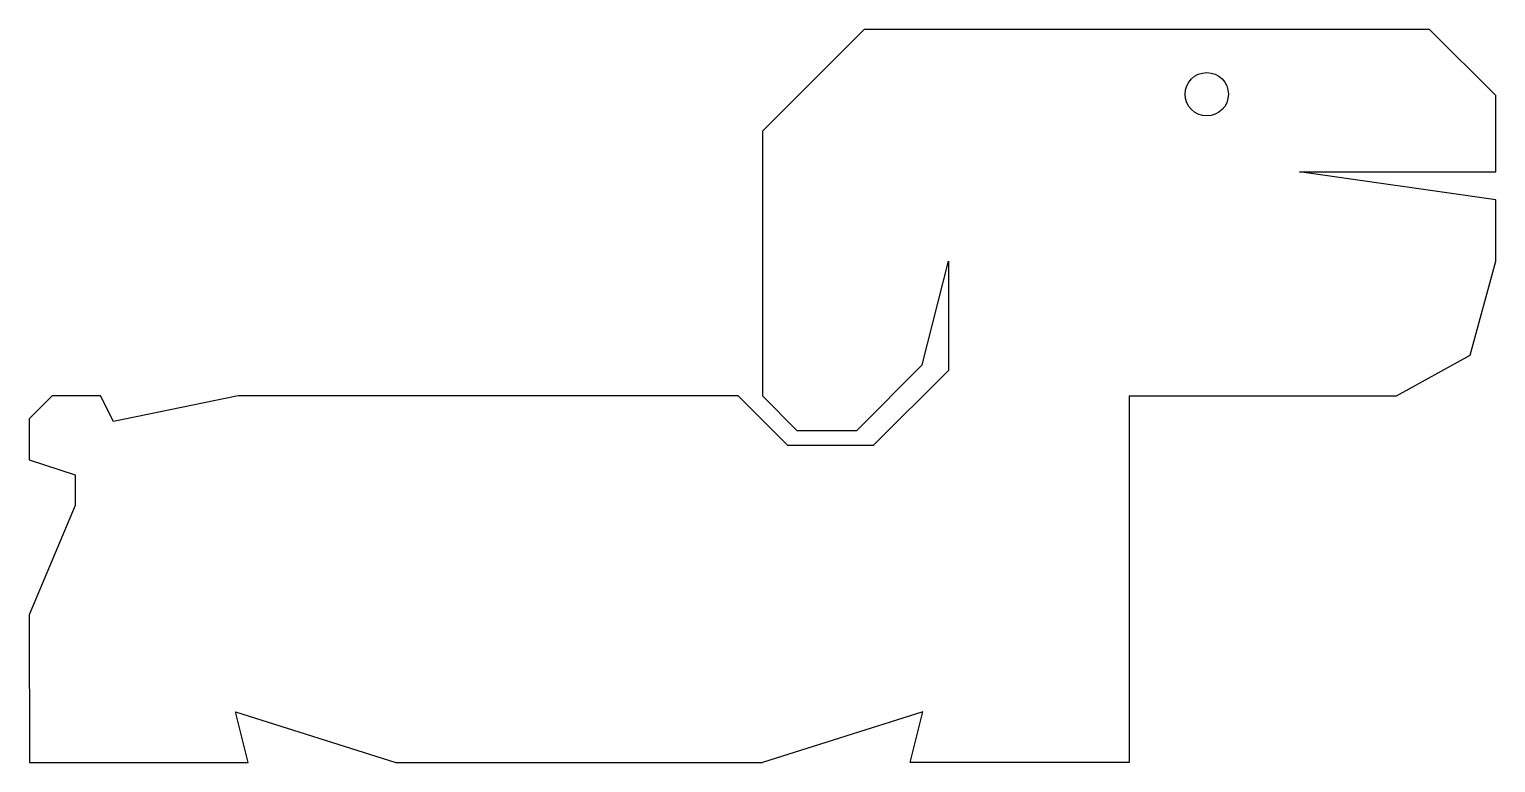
# Model space of a CAD drawing. Extents: x -6.3 to 44.5, y 12.7 to 38.1.
import ezdxf

# ---------------------------------------------------------------- set-up
doc = ezdxf.new("R2010")
doc.units = 0
doc.layers.add('LAYER_2', color=1, linetype='CONTINUOUS')

msp = doc.modelspace()

# ---------------------------------------------------------------- linework, layer by layer
at = {"layer": 'LAYER_2', "color": 7}
for p, q in [((19.050172, 34.572222), (22.577778, 38.1)), ((42.156944, 38.1), (22.577778, 38.1)), ((44.45, 35.806944), (42.156944, 38.1)), ((44.45, 33.161111), (44.45, 35.806944)), ((19.050172, 34.572222), (19.050172, 25.400345)), ((44.45, 32.190972), (37.659028, 33.161111)), ((37.659028, 33.161111), (44.45, 33.161111)), ((44.45, 30.074306), (44.45, 32.190972)), ((24.584201, 26.480554), (25.488194, 30.074306)), ((25.488194, 30.074306), (25.488194, 26.281944)), ((43.568056, 26.811111), (44.45, 30.074306)), ((22.313194, 24.20972), (24.584201, 26.480554)), ((41.010417, 25.400345), (43.568056, 26.811111)), ((25.488194, 26.281944), (22.886458, 23.680208)), ((-5.55625, 25.400345), (-6.35, 24.606595)), ((-3.880556, 25.400345), (-5.55625, 25.400345)), ((-3.439583, 24.518056), (-3.880556, 25.400345)), ((0.881944, 25.400345), (-3.439583, 24.518056)), ((18.211808, 25.400345), (0.881944, 25.400345)), ((19.931944, 23.680208), (18.211808, 25.400345)), ((19.050172, 25.400345), (20.24097, 24.20972)), ((31.75, 25.400345), (31.75, 12.700689)), ((31.75, 25.400345), (41.010417, 25.400345)), ((-6.35, 24.606595), (-6.35, 23.195139)), ((20.24097, 24.20972), (22.313194, 24.20972)), ((22.886458, 23.680208), (19.931944, 23.680208)), ((-6.35, 23.195139), (-4.7625, 22.665972)), ((-4.7625, 22.665972), (-4.7625, 21.607639)), ((-4.7625, 21.607639), (-6.35, 17.815278)), ((-6.35, 17.815278), (-6.349655, 12.700689)), ((1.234722, 12.700689), (0.79375, 14.463889)), ((0.79375, 14.463889), (6.350172, 12.700689)), ((24.606595, 14.463889), (19.050345, 12.700689)), ((24.165622, 12.700689), (24.606595, 14.463889)), ((-6.349655, 12.700689), (1.234722, 12.700689)), ((6.350172, 12.700689), (19.050345, 12.700689)), ((31.75, 12.700689), (24.165622, 12.700689))]:
    msp.add_line(p, q, dxfattribs=at)
msp.add_circle((34.439931, 35.851042), 0.749653, dxfattribs=at)

doc.saveas('drawing.dxf')
